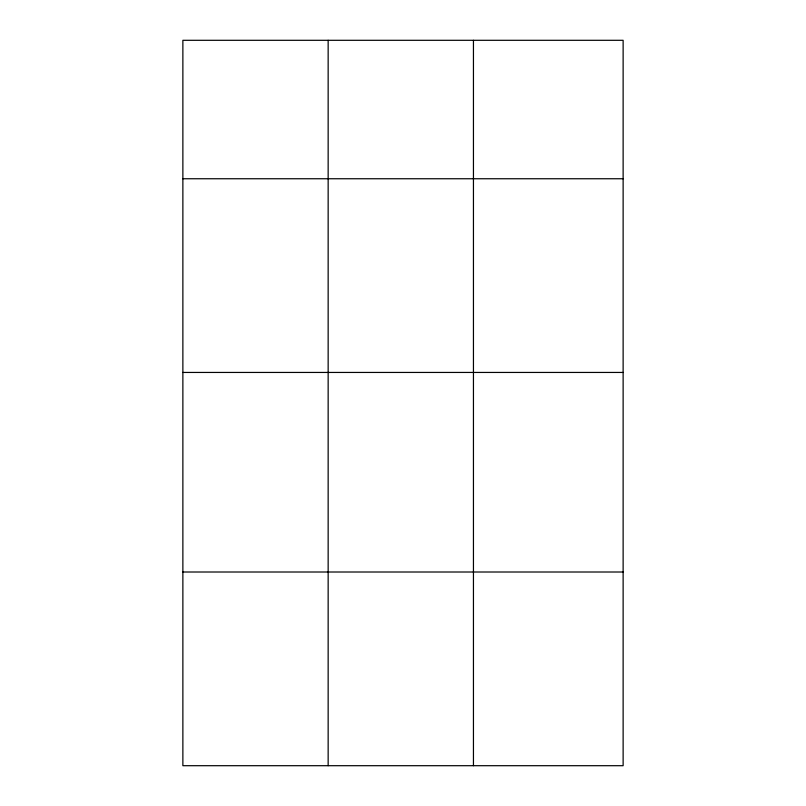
<?xml version="1.0" encoding="UTF-8"?>
<svg xmlns="http://www.w3.org/2000/svg" width="806" height="806" viewBox="0 0 806 806"><rect width="100%" height="100%" fill="white"/><g stroke="black" fill="none" stroke-linecap="round" stroke-linejoin="round"><path stroke-width="1.21" d="M623.129 178.751L623.129 765.7L182.871 765.7L182.871 40.3L623.129 40.3L623.129 178.751L182.871 178.751M182.871 372.443L623.129 372.443M182.871 572.008L623.129 572.008M473.444 40.3L473.444 765.7M328.153 40.3L328.153 765.7"/></g></svg>
